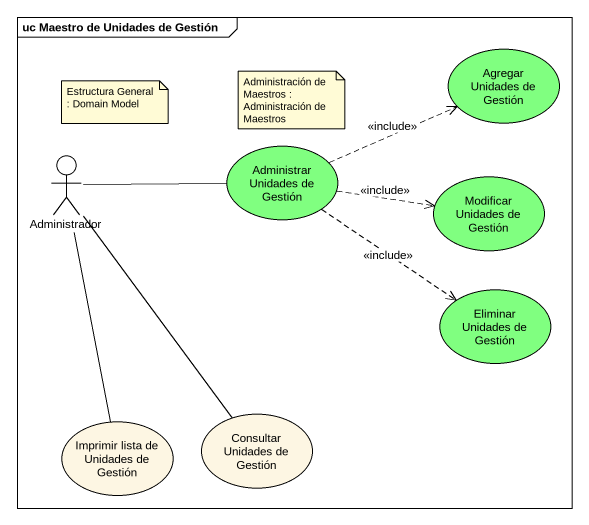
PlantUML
@startuml
mainframe uc Maestro de Unidades de Gestión
usecase "Agregar Unidades de Gestión" as Agregar_Unidades_de_Gestión #80FF80
actor Administrador
usecase "Administrar Unidades de Gestión" as Administrar_Unidades_de #80FF80
usecase "Modificar Unidades de Gestión" as Modificar_Unidades_de #80FF80
usecase "Eliminar Unidades de Gestión" as Eliminar_Unidades_de_Gestión #80FF80
usecase "Consultar Unidades de Gestión" as Consultar_Unidades_de
usecase "Imprimir lista de Unidades de Gestión" as Imprimir_lista_de_Unidades
Administrador -right- Administrar_Unidades_de
Administrador -- Consultar_Unidades_de
Administrador -- Imprimir_lista_de_Unidades
Administrar_Unidades_de .right.> Agregar_Unidades_de_Gestión : <<include>>
Administrar_Unidades_de .right.> Modificar_Unidades_de : <<include>>
Administrar_Unidades_de ..> Eliminar_Unidades_de_Gestión : <<include>>
note as N1
  Estructura General : Domain Model
end note
note as N2
  Administración de Maestros : Administración de Maestros
end note
@enduml
